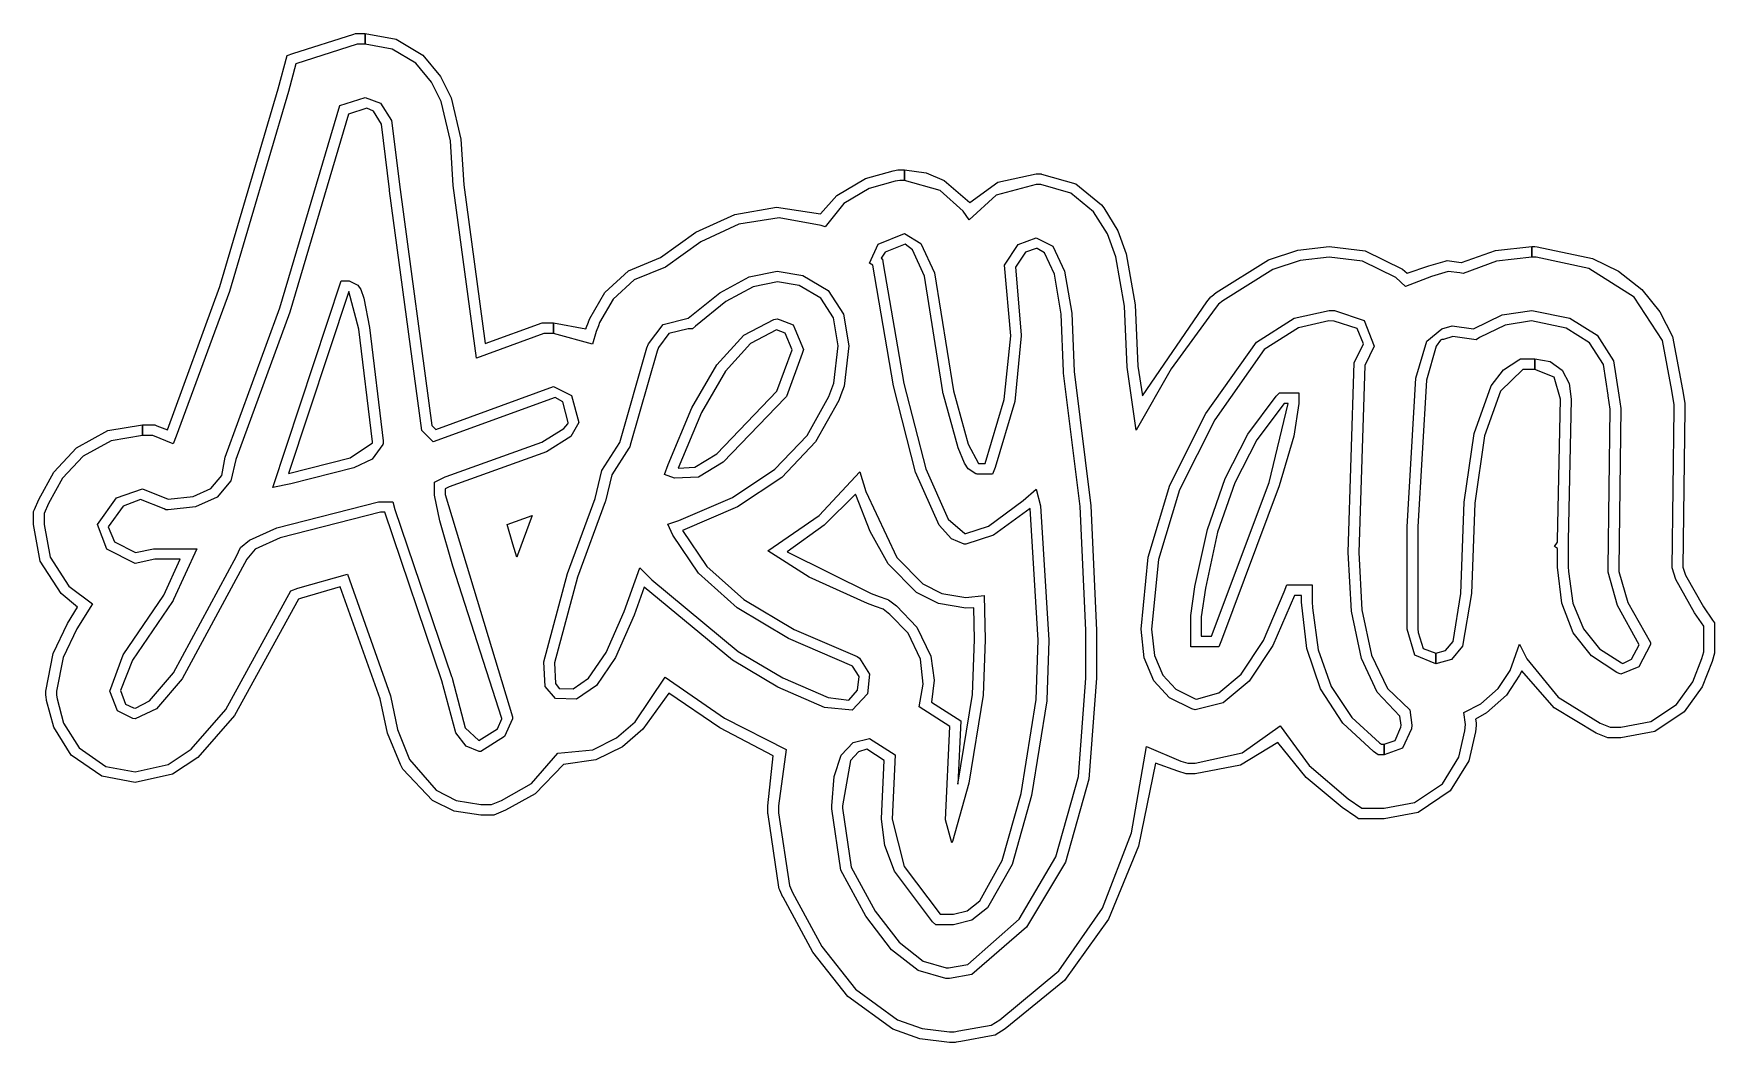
# Model space of a CAD drawing. Extents: x 0 to 41.8, y 0.1 to 25.1.
import ezdxf

# ---------------------------------------------------------------- set-up
doc = ezdxf.new("R2010")
doc.units = 0

msp = doc.modelspace()

# ---------------------------------------------------------------- linework, layer by layer
at = {"layer": 'Layer 1', "color": 7}
for points in [[(8.242369, 25.1354), (8.242369, 24.870817), (8.035677, 24.870817), (6.519748, 24.385577), (6.330863, 23.692338), (4.863492, 18.725153), (3.544989, 15.124664), (3.466461, 14.939906), (2.959758, 15.142735), (2.704991, 15.142735), (2.704991, 15.407318), (3.010663, 15.407318), (3.058209, 15.388453), (3.323824, 15.282276), (4.624501, 18.846659), (6.075593, 23.761841), (6.302182, 24.59383), (6.43913, 24.637497), (7.955058, 25.122739), (7.994322, 25.1354), (8.242369, 25.1354), (8.242369, 25.1354)], [(8.242369, 25.1354), (9.006137, 24.996998), (9.670191, 24.595381), (10.111797, 24.07235), (10.375067, 23.537567), (10.61925, 22.514762), (10.691587, 21.378533), (11.221521, 17.431219), (12.635135, 17.947209), (12.91599, 17.947209), (12.91599, 17.682626), (12.681887, 17.682626), (11.003187, 17.069481), (10.427507, 21.358107), (10.358289, 22.471243), (10.127523, 23.444032), (9.887966, 23.93133), (9.495275, 24.396944), (8.912597, 24.74953), (8.242369, 24.870817), (8.242369, 25.1354), (8.242369, 25.1354)], [(10.223381, 13.718035), (10.225207, 13.680305), (11.899779, 8.155574), (11.899779, 8.104669), (11.702962, 7.660143), (11.112486, 7.291817), (11.067004, 7.293616), (10.747669, 7.422908), (10.487901, 7.757804), (10.147181, 9.044414), (8.724783, 13.235621), (8.623236, 13.235621), (6.127861, 12.600632), (5.503907, 12.321218), (5.295787, 12.067222), (3.689265, 9.095347), (3.052693, 8.352343), (2.527233, 8.104669), (2.462379, 8.107526), (2.082509, 8.298287), (1.892388, 8.790415), (2.228922, 9.692167), (3.238549, 11.178118), (3.645001, 12.067222), (3.009896, 12.067222), (2.527233, 11.965411), (1.822426, 12.321076), (1.587498, 12.930742), (2.057361, 13.597501), (2.704991, 13.81982), (3.340096, 13.565847), (3.962395, 13.630914), (4.406894, 13.82613), (4.673594, 14.151522), (4.762494, 14.607113), (6.121392, 18.315562), (7.60729, 23.344813), (8.242369, 23.547902), (8.620159, 23.404988), (8.890009, 22.976367), (9.105889, 21.262011), (9.893182, 15.394406), (9.994993, 15.292859), (12.91599, 16.359711), (13.36673, 16.137382), (13.55083, 15.470633), (13.349161, 15.122979), (12.744341, 14.740387), (10.325193, 13.870461), (10.223381, 13.81982), (10.223381, 13.718035), (10.223381, 13.718035)], [(9.958798, 13.98365), (10.207374, 14.107395), (10.228567, 14.118005), (10.251295, 14.124461), (12.626853, 14.977371), (13.171524, 15.319212), (13.271536, 15.433935), (13.284712, 15.462351), (13.285744, 15.468304), (13.151389, 15.983527), (12.957582, 16.093329), (9.927551, 14.986419), (9.642807, 15.27037), (8.843634, 21.226848), (8.841306, 21.244416), (8.841306, 21.262011), (8.642604, 22.882828), (8.445198, 23.206579), (8.277532, 23.281509), (7.824328, 23.136557), (6.366168, 18.214174), (5.025781, 14.551551), (4.903685, 14.019349), (4.563289, 13.612599), (4.025164, 13.373856), (3.340096, 13.301264), (3.28919, 13.301264), (3.241909, 13.320129), (2.658239, 13.553703), (2.222084, 13.390402), (1.853891, 12.878275), (2.012019, 12.505689), (2.534467, 12.237508), (2.982247, 12.331805), (4.056851, 12.331805), (3.479108, 11.068051), (3.466963, 11.041699), (3.449395, 11.018442), (2.459278, 9.562203), (2.158005, 8.806184), (2.285645, 8.467703), (2.480466, 8.37158), (2.5293, 8.369516), (2.880965, 8.553745), (3.472387, 9.246979), (5.038454, 12.142152), (5.143097, 12.358687), (5.361166, 12.543948), (6.040192, 12.850388), (8.569738, 13.49478), (8.596355, 13.500204), (8.923988, 13.500204), (8.979021, 13.308487), (10.387476, 9.15501), (10.40425, 9.118577), (10.409436, 9.078519), (10.722067, 7.880911), (11.066501, 7.560527), (11.523182, 7.855458), (11.635196, 8.104669), (11.635196, 8.113453), (10.416156, 11.895905), (10.092915, 13.023505), (9.961391, 13.659642), (9.961127, 13.663769), (9.960888, 13.667632), (9.959063, 13.705361), (9.958798, 13.711553), (9.958798, 13.98365), (9.958798, 13.98365)], [(21.636645, 21.750854), (21.636645, 21.486271), (21.520626, 21.486271), (21.40667, 21.46611), (20.765314, 21.287639), (20.130268, 20.90956), (19.666745, 20.330282), (19.57139, 20.367482), (18.527068, 20.55565), (17.523511, 20.394962), (16.575863, 19.960278), (15.69927, 19.326454), (14.923883, 19.013823), (14.399272, 18.537371), (14.063989, 17.956522), (14.03245, 17.874343), (13.981042, 17.733796), (13.890872, 17.418308), (12.91599, 17.682626), (12.91599, 17.947209), (13.723179, 17.795021), (13.72654, 17.806398), (13.729371, 17.815711), (13.732466, 17.824734), (13.783901, 17.965307), (13.784668, 17.967106), (13.785436, 17.969169), (13.816974, 18.051349), (13.817741, 18.053677), (13.818773, 18.055741), (14.191726, 18.701496), (14.78048, 19.236284), (15.578621, 19.570373), (16.457755, 20.197302), (17.424147, 20.640697), (18.460994, 20.819843), (19.551493, 20.654025), (19.958448, 21.110854), (20.666601, 21.533089), (21.360685, 21.726566), (21.474641, 21.746727), (21.497369, 21.750854), (21.636645, 21.750854), (21.636645, 21.750854)], [(21.636645, 21.750854), (22.176481, 21.677244), (22.627102, 21.486754), (23.264439, 20.936944), (23.959542, 21.443829), (24.913188, 21.649307), (24.92094, 21.649307), (25.033838, 21.645947), (25.042119, 21.645444), (25.900982, 21.399521), (26.535294, 20.880112), (26.594825, 20.807245), (26.940106, 20.230795), (27.145687, 19.66131), (27.368565, 18.394933), (27.438845, 16.865885), (27.550763, 16.130265), (29.15149, 18.465792), (29.255207, 18.594458), (29.276638, 18.611789), (29.38353, 18.698863), (30.68498, 19.514159), (31.413803, 19.755924), (32.190226, 19.84374), (33.08574, 19.735152), (34.016378, 19.276342), (34.130678, 19.178922), (34.66831, 19.358759), (35.0718, 19.479409), (35.127627, 19.495946), (35.185041, 19.487955), (35.473172, 19.446866), (35.47767, 19.446336), (36.325361, 19.741637), (37.230003, 19.84374), (37.230003, 19.579157), (36.346527, 19.474895), (35.520003, 19.172969), (35.435866, 19.184875), (35.147735, 19.225939), (34.731546, 19.101399), (34.089667, 18.847426), (33.851807, 19.069358), (33.018139, 19.479416), (32.190226, 19.579157), (31.472152, 19.497806), (30.791012, 19.271788), (29.550746, 18.493943), (29.443855, 18.406869), (29.357336, 18.29966), (28.268312, 16.802689), (27.399951, 15.278651), (27.174791, 16.84366), (27.106495, 18.360101), (26.891158, 19.589502), (26.682742, 20.157307), (26.333496, 20.709059), (25.774733, 21.167042), (25.026086, 21.381364), (24.913188, 21.384724), (23.917033, 21.123144), (23.246871, 20.502869), (23.096244, 20.723531), (22.528141, 21.238182), (21.636645, 21.486271), (21.636645, 21.750854), (21.636645, 21.750854)], [(24.12563, 19.376063), (24.462259, 19.890376), (24.913188, 20.061809), (25.324327, 19.85382), (25.617988, 19.229904), (25.794179, 18.190078), (25.852908, 16.734361), (26.272047, 13.400615), (26.411786, 10.308169), (26.411786, 9.114423), (26.218105, 6.606222), (25.637071, 4.542495), (24.668702, 2.923248), (23.313017, 1.748485), (22.754138, 1.646674), (22.663968, 1.649531), (21.977656, 1.848167), (21.315197, 2.362672), (20.676579, 3.193044), (20.061794, 4.339282), (19.833142, 5.863227), (19.833142, 5.939427), (19.891878, 6.67281), (20.068081, 7.196676), (20.361745, 7.511017), (20.772861, 7.615825), (21.407966, 7.209373), (21.33174, 5.609228), (21.630179, 4.434509), (22.525459, 3.24711), (22.855685, 3.24711), (23.19343, 3.330447), (23.508163, 3.580458), (24.068586, 4.580519), (24.536935, 6.247314), (24.913188, 8.580865), (24.963829, 10.054169), (24.760735, 13.330712), (23.85271, 12.664062), (23.160564, 12.441872), (23.120003, 12.443433), (22.806533, 12.575156), (22.50152, 12.916845), (21.916868, 14.230106), (21.366055, 16.383187), (20.849087, 19.376063), (20.772861, 19.426704), (20.988853, 19.90298), (21.636645, 20.163356), (22.046173, 19.918799), (22.385845, 19.185332), (22.855685, 16.251708), (23.220429, 14.927622), (23.477878, 14.45003), (23.49079, 14.448469), (23.643243, 14.448469), (24.119393, 16.042317), (24.278083, 17.623465), (24.12563, 19.376063), (24.12563, 19.376063)], [(41.499314, 10.405297), (41.273361, 10.740683), (40.803461, 11.566208), (40.711915, 11.854312), (40.762451, 15.800832), (40.764038, 15.910661), (40.709534, 16.262318), (40.478024, 17.506457), (39.773439, 18.586706), (38.644861, 19.294274), (37.338482, 19.574765), (37.284507, 19.579157), (37.230003, 19.579157), (37.230003, 19.84374), (37.295355, 19.84374), (37.305938, 19.842973), (37.359913, 19.838581), (38.738589, 19.541702), (39.379955, 19.227326), (39.958118, 18.776095), (40.411977, 18.221811), (40.721573, 17.609631), (40.973059, 16.288406), (41.025711, 15.951221), (41.028886, 15.929261), (41.028621, 15.907036), (41.027034, 15.797234), (40.976763, 11.875241), (41.047142, 11.669581), (41.4927, 10.888479), (41.718654, 10.553093), (41.763897, 10.48618), (41.763897, 9.735585), (41.706747, 9.528363), (41.464191, 8.898933), (41.013275, 8.275457), (40.286069, 7.790268), (39.4398, 7.626408), (39.120184, 7.626408), (39.071236, 7.647072), (38.825968, 7.749916), (37.779939, 8.378363), (36.976003, 9.295557), (36.924939, 9.187818), (36.596393, 8.689447), (36.103144, 8.250665), (35.828507, 8.097948), (35.842001, 7.99873), (35.845969, 7.967482), (35.842794, 7.936209), (35.82639, 7.780925), (35.826655, 7.78066), (35.660629, 7.058888), (35.200122, 6.309711), (34.405381, 5.772535), (33.561824, 5.619811), (32.921004, 5.619811), (32.853536, 5.665557), (32.516722, 5.894474), (31.618098, 6.639911), (30.912555, 7.514013), (29.985026, 6.952654), (28.86283, 6.73733), (28.642697, 6.73733), (28.430502, 6.797523), (27.876465, 7.001648), (27.45704, 4.934463), (26.712511, 3.120967), (25.616967, 1.59643), (24.144495, 0.396122), (23.890496, 0.23978), (23.841415, 0.230758), (23.038088, 0.084761), (23.03785, 0.085026), (22.921063, 0.063568), (22.897542, 0.059176), (22.754138, 0.059176), (22.019633, 0.145789), (21.353611, 0.384993), (20.234646, 1.197359), (19.36062, 2.303984), (18.620796, 3.672903), (18.620558, 3.673168), (18.541209, 3.844988), (18.525467, 3.879357), (18.519778, 3.916558), (18.248475, 5.725247), (18.245644, 5.744879), (18.245644, 5.939427), (18.379734, 7.185348), (17.05464, 7.874455), (15.779889, 8.736678), (15.139889, 7.846541), (14.635445, 7.410009), (13.973819, 7.082002), (13.169989, 6.970375), (12.464538, 6.234487), (11.726663, 5.828064), (11.431838, 5.704319), (11.112486, 5.704319), (10.451116, 5.80512), (9.91122, 6.068831), (9.176956, 6.852821), (9.112344, 6.964184), (8.794074, 7.747733), (8.608499, 8.598433), (7.620969, 11.382005), (6.653601, 11.102685), (6.583566, 11.076597), (4.990644, 8.186319), (4.082436, 7.144285), (3.452962, 6.730715), (2.527233, 6.517171), (1.694583, 6.674998), (0.93715, 7.197493), (0.499948, 7.891583), (0.321945, 8.557873), (0.307734, 8.654525), (0.30489, 8.673628), (0.30489, 8.790415), (0.488947, 9.722852), (0.845943, 10.471972), (1.089595, 10.877128), (0.684971, 11.213783), (0.164879, 12.023497), (0, 12.930742), (0, 13.256549), (0.021446, 13.306423), (0.128416, 13.556031), (0.502652, 14.234008), (1.069185, 14.839655), (1.843753, 15.265647), (2.704991, 15.407318), (2.704991, 15.142735), (1.92957, 15.015441), (1.233774, 14.632698), (0.718856, 14.081724), (0.371554, 13.451891), (0.264583, 13.202283), (0.264583, 12.930742), (0.411838, 12.118442), (0.874621, 11.398277), (1.459858, 10.962377), (1.076419, 10.342009), (0.737048, 9.630912), (0.569473, 8.790415), (0.569473, 8.693022), (0.583683, 8.596634), (0.74498, 7.991328), (1.131196, 7.37733), (1.79311, 6.920534), (2.527233, 6.781754), (3.340005, 6.969912), (3.910854, 7.345553), (4.773871, 8.33774), (6.390817, 11.28665), (6.565998, 11.352266), (7.800039, 11.699029), (8.864298, 8.672596), (9.04302, 7.838243), (9.344119, 7.091818), (10.00387, 6.32715), (10.499753, 6.068154), (11.112486, 5.968902), (11.37863, 5.968902), (11.624084, 6.071983), (12.368528, 6.491939), (13.021929, 7.245568), (13.892671, 7.333938), (14.485757, 7.628151), (14.94714, 8.027675), (15.695143, 9.136145), (17.163893, 8.117051), (18.696758, 7.33624), (18.510227, 5.939427), (18.510227, 5.764511), (18.78153, 3.955848), (18.860852, 3.784028), (19.58322, 2.446895), (20.421733, 1.384419), (21.468724, 0.623207), (22.082426, 0.402906), (22.754138, 0.323759), (22.873518, 0.323759), (22.990807, 0.345216), (23.794134, 0.491187), (24.005748, 0.621415), (25.476103, 1.833978), (26.558104, 3.392928), (27.276573, 5.265241), (27.656332, 7.41789), (28.502733, 7.052025), (28.679474, 7.001913), (28.86283, 7.001913), (30.029046, 7.259293), (30.971821, 7.924064), (31.696514, 6.940407), (32.665682, 6.113338), (33.002231, 5.884394), (33.561824, 5.884394), (34.310429, 6.019483), (35.006448, 6.490051), (35.413112, 7.15251), (35.563395, 7.807806), (35.579799, 7.963593), (35.539582, 8.263577), (35.957888, 8.47183), (36.394351, 8.860185), (36.688931, 9.307436), (36.92441, 9.961671), (37.106178, 9.592948), (37.882035, 8.638511), (38.928361, 7.993835), (39.17363, 7.890991), (39.4398, 7.890991), (40.186189, 8.035232), (40.826215, 8.462544), (41.229241, 9.0204), (41.451689, 9.598636), (41.499314, 9.77125), (41.499314, 10.405297), (41.499314, 10.405297)], [(24.542666, 17.623465), (24.378869, 15.990403), (23.889199, 14.350812), (23.822815, 14.183886), (23.475021, 14.183886), (23.459252, 14.185685), (23.44634, 14.187247), (23.42774, 14.189575), (23.409642, 14.19447), (23.223614, 14.316707), (23.129555, 14.457518), (22.970408, 14.841216), (22.598325, 16.190219), (22.593695, 16.209587), (22.592134, 16.229483), (22.133241, 19.106585), (21.836114, 19.757962), (21.654214, 19.897477), (21.160449, 19.701632), (21.057341, 19.555397), (21.093774, 19.531109), (21.110839, 19.414322), (21.625133, 16.436966), (22.168378, 14.312553), (22.721065, 13.064568), (23.1399, 12.707487), (23.16186, 12.706719), (23.724364, 12.895341), (24.586587, 13.529916), (24.912394, 13.814925), (25.017302, 13.394794), (25.228412, 10.056762), (25.228412, 10.050809), (25.228148, 10.04512), (25.177507, 8.571843), (25.177242, 8.559937), (25.175681, 8.548321), (24.795829, 6.19263), (24.315548, 4.485252), (23.703938, 3.402394), (23.313834, 3.094819), (22.855685, 2.982527), (22.415922, 2.982527), (22.338399, 3.060023), (21.394049, 4.315188), (21.150015, 4.957486), (21.067157, 5.609228), (21.067157, 5.615419), (21.067421, 5.621875), (21.13616, 7.069091), (20.701027, 7.347617), (20.496928, 7.283535), (20.298993, 7.067265), (20.097725, 5.939427), (20.097725, 5.884394), (20.317858, 4.41654), (20.908109, 3.322218), (21.505386, 2.546626), (22.100992, 2.082333), (22.678679, 1.91385), (22.733977, 1.912051), (23.215359, 1.999627), (24.486083, 3.118573), (25.403613, 4.670259), (25.959977, 6.665328), (26.147203, 9.114423), (26.147203, 10.308169), (26.008439, 13.377629), (25.591685, 16.692001), (25.588325, 16.713194), (25.588325, 16.734361), (25.530715, 18.165282), (25.36327, 19.157994), (25.122473, 19.682768), (24.93798, 19.79593), (24.913188, 19.797226), (24.649187, 19.701672), (24.39487, 19.332671), (24.541634, 17.646458), (24.542666, 17.634842), (24.542666, 17.623465), (24.542666, 17.623465)], [(16.265663, 18.058334), (17.047913, 18.695169), (17.783867, 19.085273), (18.473526, 19.22862), (19.116889, 19.125185), (19.744297, 18.746971), (20.12367, 18.161964), (20.255002, 17.370177), (20.138285, 16.371617), (20.059731, 16.156882), (20.004697, 16.013478), (19.429036, 14.985231), (18.589883, 14.104101), (17.487269, 13.370093), (16.121227, 12.78321), (16.725155, 11.887877), (17.650669, 11.067624), (18.897761, 10.322456), (20.466421, 9.652373), (20.521719, 9.606653), (20.769236, 9.210711), (20.720923, 8.720909), (20.335496, 8.314248), (19.650447, 8.38219), (18.493897, 8.889687), (17.362019, 9.557186), (15.172433, 11.372163), (14.919491, 10.68049), (14.46075, 9.629535), (13.983132, 8.933657), (13.486643, 8.592877), (12.971287, 8.607217), (12.712641, 8.903001), (12.676201, 9.519854), (13.269975, 11.716597), (13.950562, 13.577197), (14.123149, 14.271225), (14.569369, 14.973508), (15.239875, 17.324778), (15.274747, 17.420107), (15.640308, 17.901671), (16.265663, 18.058334), (16.265663, 18.058334)], [(7.83671, 18.986438), (8.057108, 18.885923), (8.12791, 18.778423), (8.204401, 18.556226), (8.344948, 17.829126), (8.683429, 15.0151), (8.685757, 14.990282), (8.683693, 14.965491), (8.68163, 14.941467), (8.680862, 14.930619), (8.678799, 14.919506), (8.413184, 14.559065), (7.957387, 14.339937), (6.387986, 13.940999), (5.943804, 13.854189), (7.644993, 18.986941), (7.83671, 18.986438), (7.83671, 18.986438)], [(19.025952, 18.87661), (18.484211, 18.963444), (17.876583, 18.837365), (17.198977, 18.478212), (16.447299, 17.865823), (16.370041, 17.792957), (16.2636, 17.793751), (15.783514, 17.679266), (15.523323, 17.32917), (15.491546, 17.242863), (14.823871, 14.900906), (14.813288, 14.863944), (14.792624, 14.831638), (14.369635, 14.166053), (14.207393, 13.51338), (14.204033, 13.499701), (13.518551, 11.62566), (12.939511, 9.494523), (12.964302, 8.98446), (13.062225, 8.855793), (13.405362, 8.844681), (13.790357, 9.114952), (14.227531, 9.754664), (14.670916, 10.771427), (15.066256, 11.851984), (15.359255, 11.559514), (17.508949, 9.77727), (18.614922, 9.125061), (19.741411, 8.630739), (20.255575, 8.566419), (20.472374, 8.811872), (20.511136, 9.152682), (20.346539, 9.408216), (20.332066, 9.420096), (18.755442, 10.098141), (17.481908, 10.863307), (16.520988, 11.719283), (15.882203, 12.669757), (15.755097, 12.937462), (16.035423, 13.033559), (17.361942, 13.60307), (18.420662, 14.307599), (19.217718, 15.144832), (19.759244, 16.112458), (19.811181, 16.247845), (19.883254, 16.445489), (19.990155, 17.374718), (19.875501, 18.069949), (19.561306, 18.55575), (19.025952, 18.87661), (19.025952, 18.87661)], [(6.337318, 14.200687), (7.866271, 14.588404), (8.418079, 14.964194), (8.420142, 14.988219), (8.083613, 17.788208), (7.835943, 18.721855), (6.337318, 14.200687), (6.337318, 14.200687)], [(18.55002, 18.018541), (18.873499, 17.900193), (18.917949, 17.793222), (19.130594, 17.282921), (19.095193, 17.185766), (18.704775, 16.118385), (18.676623, 16.083777), (17.136406, 14.480246), (16.517573, 14.113348), (15.922526, 14.088531), (15.674214, 14.179494), (15.764913, 14.428043), (16.353941, 15.830919), (16.976465, 16.899487), (17.648149, 17.63685), (18.394207, 18.026531), (18.473264, 18.046428), (18.55002, 18.018541), (18.55002, 18.018541)], [(32.662242, 12.23645), (32.662242, 12.240842), (32.662507, 12.245234), (32.816759, 16.948302), (33.041125, 17.422197), (32.885021, 17.808991), (32.312993, 17.988563), (32.187051, 17.991659), (31.433618, 17.820252), (30.575211, 17.281121), (29.347815, 15.536605), (28.475249, 13.797056), (27.954165, 12.062116), (27.781215, 10.331426), (27.85252, 9.680297), (28.055588, 9.190914), (28.384398, 8.839253), (28.861243, 8.601794), (28.898549, 8.590443), (29.45338, 8.746087), (30.002654, 9.20925), (30.557716, 10.048315), (31.077655, 11.258498), (31.140096, 11.434181), (31.766364, 11.434181), (31.770862, 11.010187), (31.775889, 10.86419), (31.918446, 9.814116), (32.245425, 8.906577), (32.755214, 8.137978), (33.446202, 7.504727), (33.493033, 7.471892), (33.561824, 7.471892), (33.561824, 7.207309), (33.409425, 7.207309), (33.292214, 7.289488), (32.531852, 7.992138), (31.980743, 8.845484), (31.638885, 9.849519), (31.506279, 11.004234), (31.504427, 11.169598), (31.326627, 11.169598), (30.79164, 9.925004), (30.202679, 9.036014), (29.559742, 8.502624), (28.86283, 8.324828), (28.780016, 8.349884), (28.227323, 8.626248), (27.832511, 9.048625), (27.595606, 9.617016), (27.516632, 10.331426), (27.696019, 12.120556), (28.234181, 13.906537), (29.131117, 15.689343), (30.386828, 17.468949), (31.320277, 18.059445), (32.190226, 18.256242), (32.325693, 18.252882), (33.062325, 18.005341), (33.307825, 17.367137), (33.079225, 16.88475), (32.926825, 12.23645), (33.0062, 10.810872), (33.244325, 9.68374), (33.641199, 8.855057), (34.196824, 8.324828), (34.247624, 7.943961), (34.235982, 7.854558), (34.01618, 7.369108), (33.561824, 7.207309), (33.561824, 7.471892), (33.833022, 7.559998), (33.974838, 7.895913), (33.980924, 7.943194), (33.950232, 8.170047), (33.384951, 8.761879), (32.992706, 9.601997), (32.743734, 10.778204), (32.662242, 12.23645), (32.662242, 12.23645)], [(34.131207, 12.871555), (34.347107, 16.567104), (34.616981, 17.491085), (34.994806, 17.799175), (35.248806, 17.875137), (35.782205, 17.799175), (36.487054, 18.141988), (37.230003, 18.256242), (38.174564, 18.057809), (38.849251, 17.640309), (39.254063, 17.00374), (39.389, 16.148098), (39.4398, 15.817898), (39.389, 11.855344), (39.392175, 11.767767), (39.61125, 10.990508), (40.176399, 10.001199), (40.176399, 9.950558), (39.89065, 9.398122), (39.4398, 9.213906), (39.342963, 9.256557), (38.714314, 9.668622), (38.258702, 10.242552), (37.976127, 10.978347), (37.86659, 11.876008), (37.865002, 12.007797), (37.865002, 12.337997), (37.788802, 12.388902), (37.865002, 12.490449), (37.865002, 12.541355), (37.941202, 16.046551), (37.782452, 16.598864), (37.306203, 16.782938), (37.306203, 17.047521), (37.67943, 16.983671), (37.983006, 16.771587), (38.155812, 16.441801), (38.205785, 16.046551), (38.205785, 16.040889), (38.129585, 12.535666), (38.129585, 12.010893), (38.131173, 11.882226), (38.135142, 11.768005), (38.249801, 10.973998), (38.510287, 10.336082), (38.912805, 9.846339), (39.453559, 9.496851), (39.488748, 9.481347), (39.70359, 9.585196), (39.897793, 9.942541), (39.352719, 10.921561), (39.128122, 11.74967), (39.127857, 11.754062), (39.127857, 11.758454), (39.124682, 11.846057), (39.124417, 11.852249), (39.124417, 11.858704), (39.174953, 15.800065), (39.124417, 16.127963), (39.124417, 16.148098), (39.005322, 16.913807), (38.664572, 17.451116), (38.084044, 17.809196), (37.218361, 17.991659), (36.561203, 17.887919), (35.929048, 17.579015), (35.845176, 17.52295), (35.268649, 17.60513), (35.033435, 17.534592), (34.994806, 17.534592), (34.959616, 17.517024), (34.851137, 17.367931), (34.607721, 16.521477), (34.39579, 12.871555), (34.39579, 10.339151), (34.400817, 10.247182), (34.525965, 9.852107), (34.842406, 9.732489), (34.842406, 9.467906), (34.321806, 9.683766), (34.131207, 10.331426), (34.131207, 12.871555), (34.131207, 12.871555)], [(18.459056, 17.769965), (17.814444, 17.431005), (17.191968, 16.745873), (16.591638, 15.714573), (16.013463, 14.337106), (16.426517, 14.361849), (16.973879, 14.689078), (18.471465, 16.250941), (18.846618, 17.276729), (18.673765, 17.69141), (18.459056, 17.769965), (18.459056, 17.769965)], [(35.466822, 11.220504), (35.547123, 13.484941), (35.790936, 15.197266), (36.216915, 16.377279), (36.519697, 16.774924), (36.903243, 17.028683), (36.950339, 17.047521), (37.306203, 17.047521), (37.306203, 16.782938), (37.001403, 16.782938), (36.445779, 16.24473), (36.048905, 15.13826), (35.81078, 13.463521), (35.731405, 11.220504), (35.509155, 9.906115), (35.231343, 9.577488), (34.842406, 9.467906), (34.842406, 9.732489), (35.086087, 9.798635), (35.273147, 10.025753), (35.466822, 11.220504), (35.466822, 11.220504)], [(31.43881, 16.209349), (31.43881, 15.944766), (31.31234, 15.130088), (30.949332, 13.893454), (29.514763, 10.055201), (29.448352, 9.889069), (28.750647, 9.889069), (28.750647, 10.655169), (28.753293, 10.673769), (28.854893, 11.384836), (28.855422, 11.387429), (28.855687, 11.39026), (29.16503, 12.810334), (29.60363, 14.073585), (30.173149, 15.177853), (30.875249, 16.120978), (30.954094, 16.209349), (31.43881, 16.209349), (31.43881, 16.209349)], [(29.01523, 10.153652), (29.26923, 10.153652), (30.697978, 13.976228), (31.174227, 15.944766), (31.072628, 15.944766), (30.397941, 15.038304), (29.847079, 13.969918), (29.420042, 12.739607), (29.11683, 11.347371), (29.01523, 10.636305), (29.01523, 10.153652), (29.01523, 10.153652)], [(20.527143, 14.246169), (20.67986, 13.757035), (21.450088, 12.111408), (22.09151, 11.460074), (22.570517, 11.215862), (23.160564, 11.118957), (23.619192, 11.167799), (23.640914, 10.067345), (23.593104, 8.687598), (23.238242, 6.501011), (22.834227, 5.05654), (22.81822, 5.017541), (22.655184, 5.590892), (22.765753, 7.910888), (22.006638, 8.3969), (22.10674, 8.9645), (22.03815, 9.588556), (21.731631, 10.230137), (21.276204, 10.698561), (21.11367, 10.824397), (20.920922, 10.894934), (20.716796, 10.970896), (19.268025, 11.620573), (18.243315, 12.277275), (19.517249, 13.156997), (20.527143, 14.246169), (20.527143, 14.246169)], [(20.423532, 13.689592), (19.640744, 12.915472), (18.7252, 12.254044), (20.808791, 11.218943), (21.011859, 11.14351), (21.204634, 11.072972), (21.243131, 11.058764), (21.275675, 11.033682), (21.438208, 10.907873), (21.946631, 10.384471), (22.293446, 9.658326), (22.373205, 9.063835), (22.311279, 8.516016), (23.037321, 8.051196), (22.962391, 6.478436), (23.329289, 8.711093), (23.376331, 10.072002), (23.361859, 10.863925), (23.160564, 10.854374), (22.484025, 10.965476), (21.940754, 11.242673), (21.234082, 11.95869), (20.784946, 12.755919), (20.428956, 13.67332), (20.423532, 13.689592), (20.423532, 13.689592)], [(12.027679, 12.170833), (12.008285, 12.117361), (11.909331, 12.442401), (11.76463, 12.933573), (12.386824, 13.153706), (12.027679, 12.170833), (12.027679, 12.170833)]]:
    msp.add_lwpolyline(points, close=True, dxfattribs=at)

doc.saveas('drawing.dxf')
